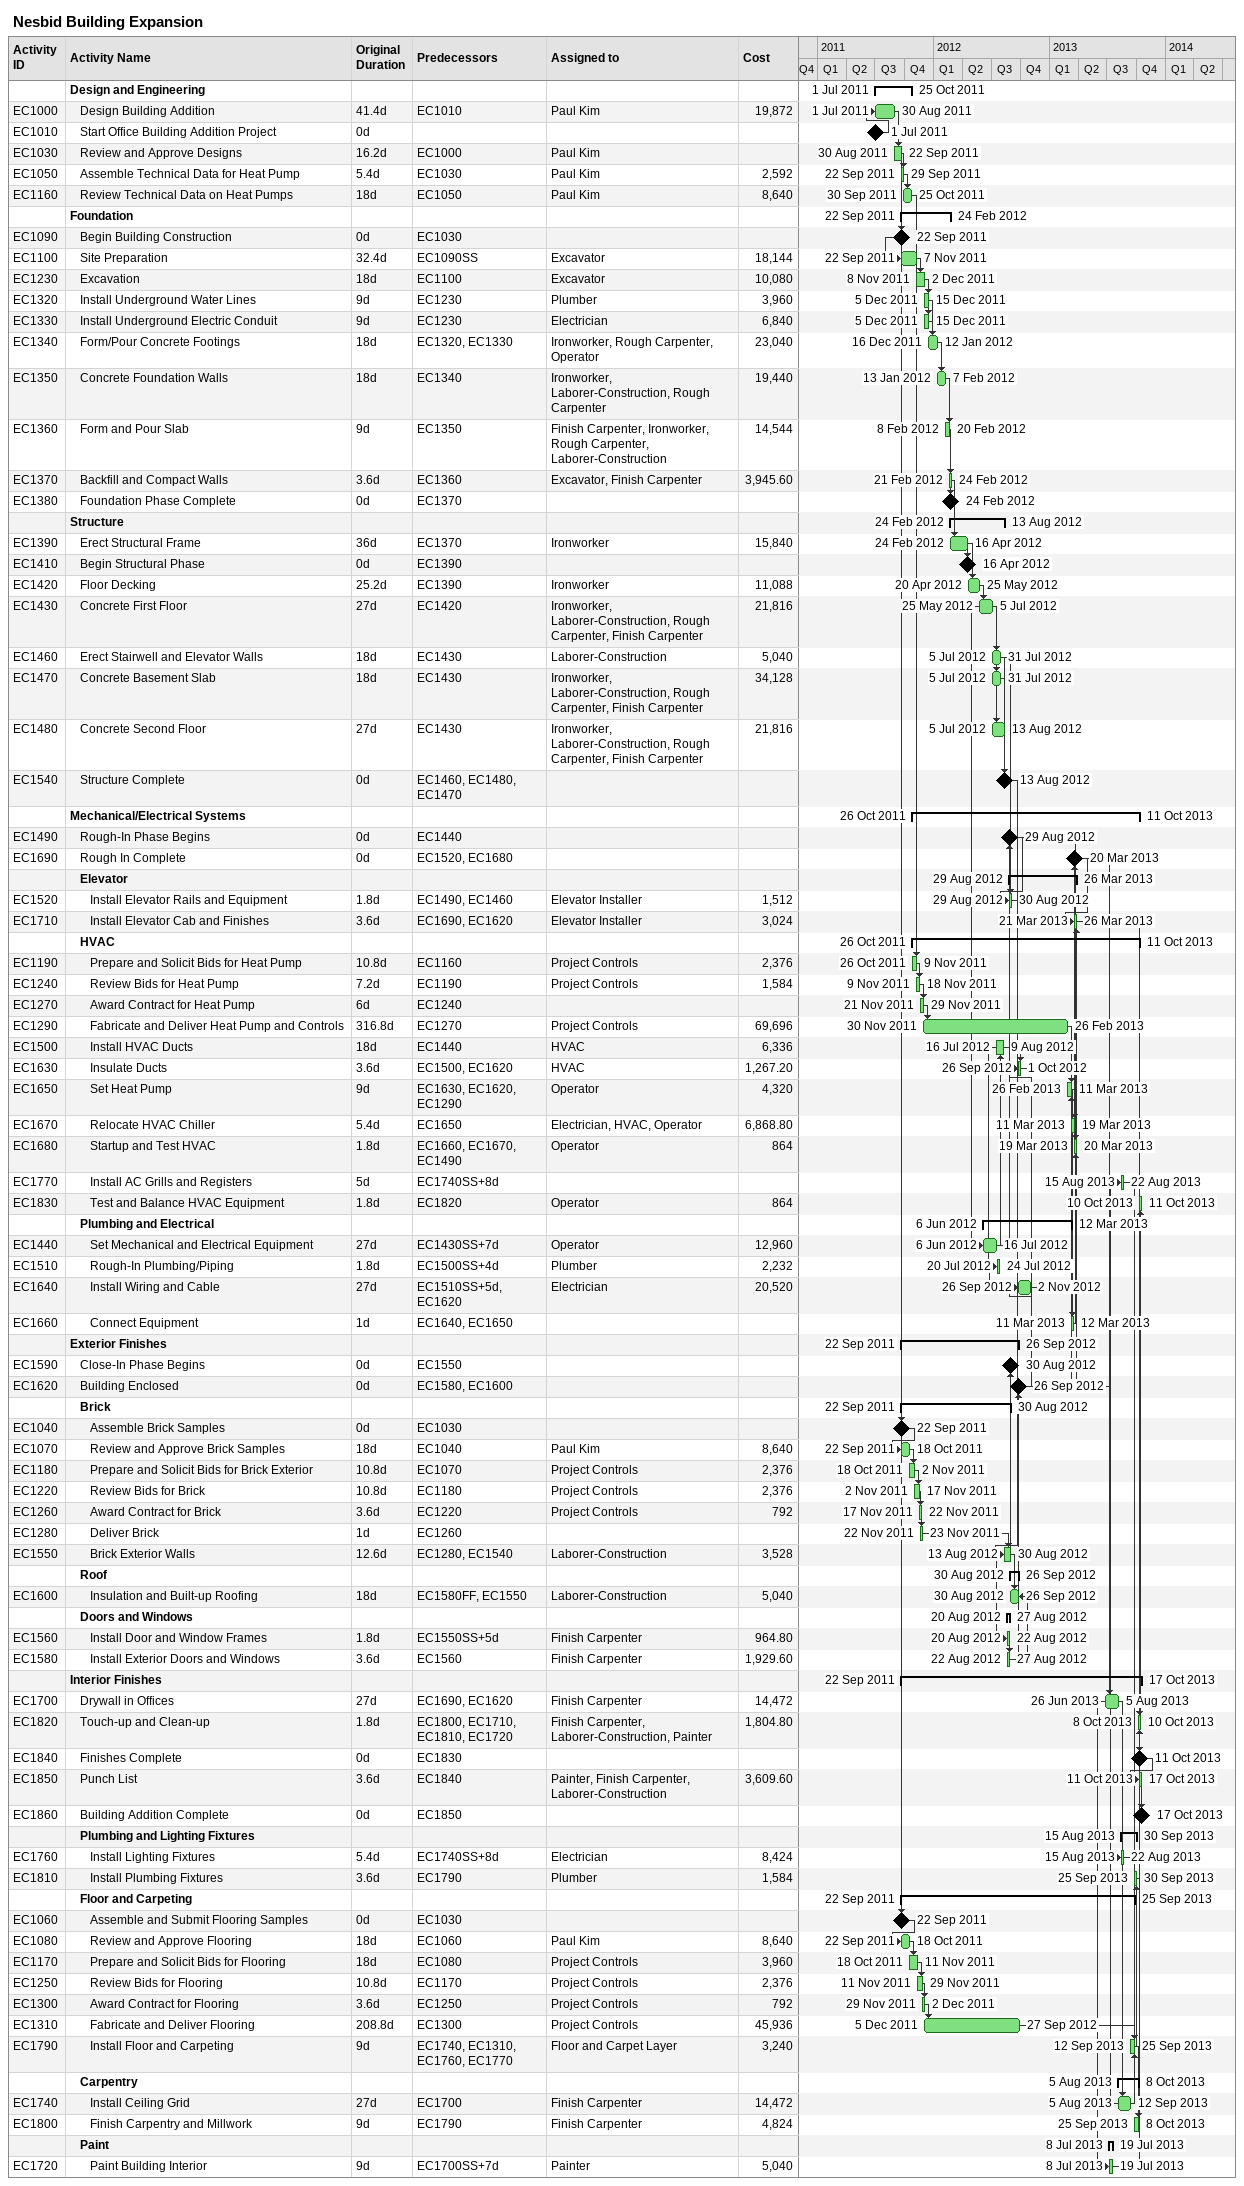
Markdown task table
Nesbid Building Expansion

| ID | Level | Task | Original duration | Start | Finish | Predecessors | Resources | Cost |
|---|---|---|---|---|---|---|---|---|
|  | 1 | **Design and Engineering** |  | 2011-07-01 | 2011-10-25 |  |  |  |
| EC1000 | 2 | Design Building Addition | 41.4d | 2011-07-01 | 2011-08-30 | EC1010 | Paul Kim | 19872 |
| EC1010 | 2 | Start Office Building Addition Project | 0d | 2011-07-01 | 2011-07-01 |  |  |  |
| EC1030 | 2 | Review and Approve Designs | 16.2d | 2011-08-30 | 2011-09-22 | EC1000 | Paul Kim |  |
| EC1050 | 2 | Assemble Technical Data for Heat Pump | 5.4d | 2011-09-22 | 2011-09-29 | EC1030 | Paul Kim | 2592 |
| EC1160 | 2 | Review Technical Data on Heat Pumps | 18d | 2011-09-30 | 2011-10-25 | EC1050 | Paul Kim | 8640 |
|  | 1 | **Foundation** |  | 2011-09-22 | 2012-02-24 |  |  |  |
| EC1090 | 2 | Begin Building Construction | 0d | 2011-09-22 | 2011-09-22 | EC1030 |  |  |
| EC1100 | 2 | Site Preparation | 32.4d | 2011-09-22 | 2011-11-07 | EC1090SS | Excavator | 18144 |
| EC1230 | 2 | Excavation | 18d | 2011-11-08 | 2011-12-02 | EC1100 | Excavator | 10080 |
| EC1320 | 2 | Install Underground Water Lines | 9d | 2011-12-05 | 2011-12-15 | EC1230 | Plumber | 3960 |
| EC1330 | 2 | Install Underground Electric Conduit | 9d | 2011-12-05 | 2011-12-15 | EC1230 | Electrician | 6840 |
| EC1340 | 2 | Form/Pour Concrete Footings | 18d | 2011-12-16 | 2012-01-12 | EC1320, EC1330 | Ironworker, Rough Carpenter, Operator | 23040 |
| EC1350 | 2 | Concrete Foundation Walls | 18d | 2012-01-13 | 2012-02-07 | EC1340 | Ironworker, Laborer-Construction, Rough Carpenter | 19440 |
| EC1360 | 2 | Form and Pour Slab | 9d | 2012-02-08 | 2012-02-20 | EC1350 | Finish Carpenter, Ironworker, Rough Carpenter, Laborer-Construction | 14544 |
| EC1370 | 2 | Backfill and Compact Walls | 3.6d | 2012-02-21 | 2012-02-24 | EC1360 | Excavator, Finish Carpenter | 3945.60 |
| EC1380 | 2 | Foundation Phase Complete | 0d | 2012-02-24 | 2012-02-24 | EC1370 |  |  |
|  | 1 | **Structure** |  | 2012-02-24 | 2012-08-13 |  |  |  |
| EC1390 | 2 | Erect Structural Frame | 36d | 2012-02-24 | 2012-04-16 | EC1370 | Ironworker | 15840 |
| EC1410 | 2 | Begin Structural Phase | 0d | 2012-04-16 | 2012-04-16 | EC1390 |  |  |
| EC1420 | 2 | Floor Decking | 25.2d | 2012-04-20 | 2012-05-25 | EC1390 | Ironworker | 11088 |
| EC1430 | 2 | Concrete First Floor | 27d | 2012-05-25 | 2012-07-05 | EC1420 | Ironworker, Laborer-Construction, Rough Carpenter, Finish Carpenter | 21816 |
| EC1460 | 2 | Erect Stairwell and Elevator Walls | 18d | 2012-07-05 | 2012-07-31 | EC1430 | Laborer-Construction | 5040 |
| EC1470 | 2 | Concrete Basement Slab | 18d | 2012-07-05 | 2012-07-31 | EC1430 | Ironworker, Laborer-Construction, Rough Carpenter, Finish Carpenter | 34128 |
| EC1480 | 2 | Concrete Second Floor | 27d | 2012-07-05 | 2012-08-13 | EC1430 | Ironworker, Laborer-Construction, Rough Carpenter, Finish Carpenter | 21816 |
| EC1540 | 2 | Structure Complete | 0d | 2012-08-13 | 2012-08-13 | EC1460, EC1480, EC1470 |  |  |
|  | 1 | **Mechanical/Electrical Systems** |  | 2011-10-26 | 2013-10-11 |  |  |  |
| EC1490 | 2 | Rough-In Phase Begins | 0d | 2012-08-29 | 2012-08-29 | EC1440 |  |  |
| EC1690 | 2 | Rough In Complete | 0d | 2013-03-20 | 2013-03-20 | EC1520, EC1680 |  |  |
|  | 2 | **Elevator** |  | 2012-08-29 | 2013-03-26 |  |  |  |
| EC1520 | 3 | Install Elevator Rails and Equipment | 1.8d | 2012-08-29 | 2012-08-30 | EC1490, EC1460 | Elevator Installer | 1512 |
| EC1710 | 3 | Install Elevator Cab and Finishes | 3.6d | 2013-03-21 | 2013-03-26 | EC1690, EC1620 | Elevator Installer | 3024 |
|  | 2 | **HVAC** |  | 2011-10-26 | 2013-10-11 |  |  |  |
| EC1190 | 3 | Prepare and Solicit Bids for Heat Pump | 10.8d | 2011-10-26 | 2011-11-09 | EC1160 | Project Controls | 2376 |
| EC1240 | 3 | Review Bids for Heat Pump | 7.2d | 2011-11-09 | 2011-11-18 | EC1190 | Project Controls | 1584 |
| EC1270 | 3 | Award Contract for Heat Pump | 6d | 2011-11-21 | 2011-11-29 | EC1240 |  |  |
| EC1290 | 3 | Fabricate and Deliver Heat Pump and Controls | 316.8d | 2011-11-30 | 2013-02-26 | EC1270 | Project Controls | 69696 |
| EC1500 | 3 | Install HVAC Ducts | 18d | 2012-07-16 | 2012-08-09 | EC1440 | HVAC | 6336 |
| EC1630 | 3 | Insulate Ducts | 3.6d | 2012-09-26 | 2012-10-01 | EC1500, EC1620 | HVAC | 1267.20 |
| EC1650 | 3 | Set Heat Pump | 9d | 2013-02-26 | 2013-03-11 | EC1630, EC1620, EC1290 | Operator | 4320 |
| EC1670 | 3 | Relocate HVAC Chiller | 5.4d | 2013-03-11 | 2013-03-19 | EC1650 | Electrician, HVAC, Operator | 6868.80 |
| EC1680 | 3 | Startup and Test HVAC | 1.8d | 2013-03-19 | 2013-03-20 | EC1660, EC1670, EC1490 | Operator | 864 |
| EC1770 | 3 | Install AC Grills and Registers | 5d | 2013-08-15 | 2013-08-22 | EC1740SS+8d |  |  |
| EC1830 | 3 | Test and Balance HVAC Equipment | 1.8d | 2013-10-10 | 2013-10-11 | EC1820 | Operator | 864 |
|  | 2 | **Plumbing and Electrical** |  | 2012-06-06 | 2013-03-12 |  |  |  |
| EC1440 | 3 | Set Mechanical and Electrical Equipment | 27d | 2012-06-06 | 2012-07-16 | EC1430SS+7d | Operator | 12960 |
| EC1510 | 3 | Rough-In Plumbing/Piping | 1.8d | 2012-07-20 | 2012-07-24 | EC1500SS+4d | Plumber | 2232 |
| EC1640 | 3 | Install Wiring and Cable | 27d | 2012-09-26 | 2012-11-02 | EC1510SS+5d, EC1620 | Electrician | 20520 |
| EC1660 | 3 | Connect Equipment | 1d | 2013-03-11 | 2013-03-12 | EC1640, EC1650 |  |  |
|  | 1 | **Exterior Finishes** |  | 2011-09-22 | 2012-09-26 |  |  |  |
| EC1590 | 2 | Close-In Phase Begins | 0d | 2012-08-30 | 2012-08-30 | EC1550 |  |  |
| EC1620 | 2 | Building Enclosed | 0d | 2012-09-26 | 2012-09-26 | EC1580, EC1600 |  |  |
|  | 2 | **Brick** |  | 2011-09-22 | 2012-08-30 |  |  |  |
| EC1040 | 3 | Assemble Brick Samples | 0d | 2011-09-22 | 2011-09-22 | EC1030 |  |  |
| EC1070 | 3 | Review and Approve Brick Samples | 18d | 2011-09-22 | 2011-10-18 | EC1040 | Paul Kim | 8640 |
| EC1180 | 3 | Prepare and Solicit Bids for Brick Exterior | 10.8d | 2011-10-18 | 2011-11-02 | EC1070 | Project Controls | 2376 |
| EC1220 | 3 | Review Bids for Brick | 10.8d | 2011-11-02 | 2011-11-17 | EC1180 | Project Controls | 2376 |
| EC1260 | 3 | Award Contract for Brick | 3.6d | 2011-11-17 | 2011-11-22 | EC1220 | Project Controls | 792 |
| EC1280 | 3 | Deliver Brick | 1d | 2011-11-22 | 2011-11-23 | EC1260 |  |  |
| EC1550 | 3 | Brick Exterior Walls | 12.6d | 2012-08-13 | 2012-08-30 | EC1280, EC1540 | Laborer-Construction | 3528 |
|  | 2 | **Roof** |  | 2012-08-30 | 2012-09-26 |  |  |  |
| EC1600 | 3 | Insulation and Built-up Roofing | 18d | 2012-08-30 | 2012-09-26 | EC1580FF, EC1550 | Laborer-Construction | 5040 |
|  | 2 | **Doors and Windows** |  | 2012-08-20 | 2012-08-27 |  |  |  |
| EC1560 | 3 | Install Door and Window Frames | 1.8d | 2012-08-20 | 2012-08-22 | EC1550SS+5d | Finish Carpenter | 964.80 |
| EC1580 | 3 | Install Exterior Doors and Windows | 3.6d | 2012-08-22 | 2012-08-27 | EC1560 | Finish Carpenter | 1929.60 |
|  | 1 | **Interior Finishes** |  | 2011-09-22 | 2013-10-17 |  |  |  |
| EC1700 | 2 | Drywall in Offices | 27d | 2013-06-26 | 2013-08-05 | EC1690, EC1620 | Finish Carpenter | 14472 |
| EC1820 | 2 | Touch-up and Clean-up | 1.8d | 2013-10-08 | 2013-10-10 | EC1800, EC1710, EC1810, EC1720 | Finish Carpenter, Laborer-Construction, Painter | 1804.80 |
| EC1840 | 2 | Finishes Complete | 0d | 2013-10-11 | 2013-10-11 | EC1830 |  |  |
| EC1850 | 2 | Punch List | 3.6d | 2013-10-11 | 2013-10-17 | EC1840 | Painter, Finish Carpenter, Laborer-Construction | 3609.60 |
| EC1860 | 2 | Building Addition Complete | 0d | 2013-10-17 | 2013-10-17 | EC1850 |  |  |
|  | 2 | **Plumbing and Lighting Fixtures** |  | 2013-08-15 | 2013-09-30 |  |  |  |
| EC1760 | 3 | Install Lighting Fixtures | 5.4d | 2013-08-15 | 2013-08-22 | EC1740SS+8d | Electrician | 8424 |
| EC1810 | 3 | Install Plumbing Fixtures | 3.6d | 2013-09-25 | 2013-09-30 | EC1790 | Plumber | 1584 |
|  | 2 | **Floor and Carpeting** |  | 2011-09-22 | 2013-09-25 |  |  |  |
| EC1060 | 3 | Assemble and Submit Flooring Samples | 0d | 2011-09-22 | 2011-09-22 | EC1030 |  |  |
| EC1080 | 3 | Review and Approve Flooring | 18d | 2011-09-22 | 2011-10-18 | EC1060 | Paul Kim | 8640 |
| EC1170 | 3 | Prepare and Solicit Bids for Flooring | 18d | 2011-10-18 | 2011-11-11 | EC1080 | Project Controls | 3960 |
| EC1250 | 3 | Review Bids for Flooring | 10.8d | 2011-11-11 | 2011-11-29 | EC1170 | Project Controls | 2376 |
| EC1300 | 3 | Award Contract for Flooring | 3.6d | 2011-11-29 | 2011-12-02 | EC1250 | Project Controls | 792 |
| EC1310 | 3 | Fabricate and Deliver Flooring | 208.8d | 2011-12-05 | 2012-09-27 | EC1300 | Project Controls | 45936 |
| EC1790 | 3 | Install Floor and Carpeting | 9d | 2013-09-12 | 2013-09-25 | EC1740, EC1310, EC1760, EC1770 | Floor and Carpet Layer | 3240 |
|  | 2 | **Carpentry** |  | 2013-08-05 | 2013-10-08 |  |  |  |
| EC1740 | 3 | Install Ceiling Grid | 27d | 2013-08-05 | 2013-09-12 | EC1700 | Finish Carpenter | 14472 |
| EC1800 | 3 | Finish Carpentry and Millwork | 9d | 2013-09-25 | 2013-10-08 | EC1790 | Finish Carpenter | 4824 |
|  | 2 | **Paint** |  | 2013-07-08 | 2013-07-19 |  |  |  |
| EC1720 | 3 | Paint Building Interior | 9d | 2013-07-08 | 2013-07-19 | EC1700SS+7d | Painter | 5040 |
